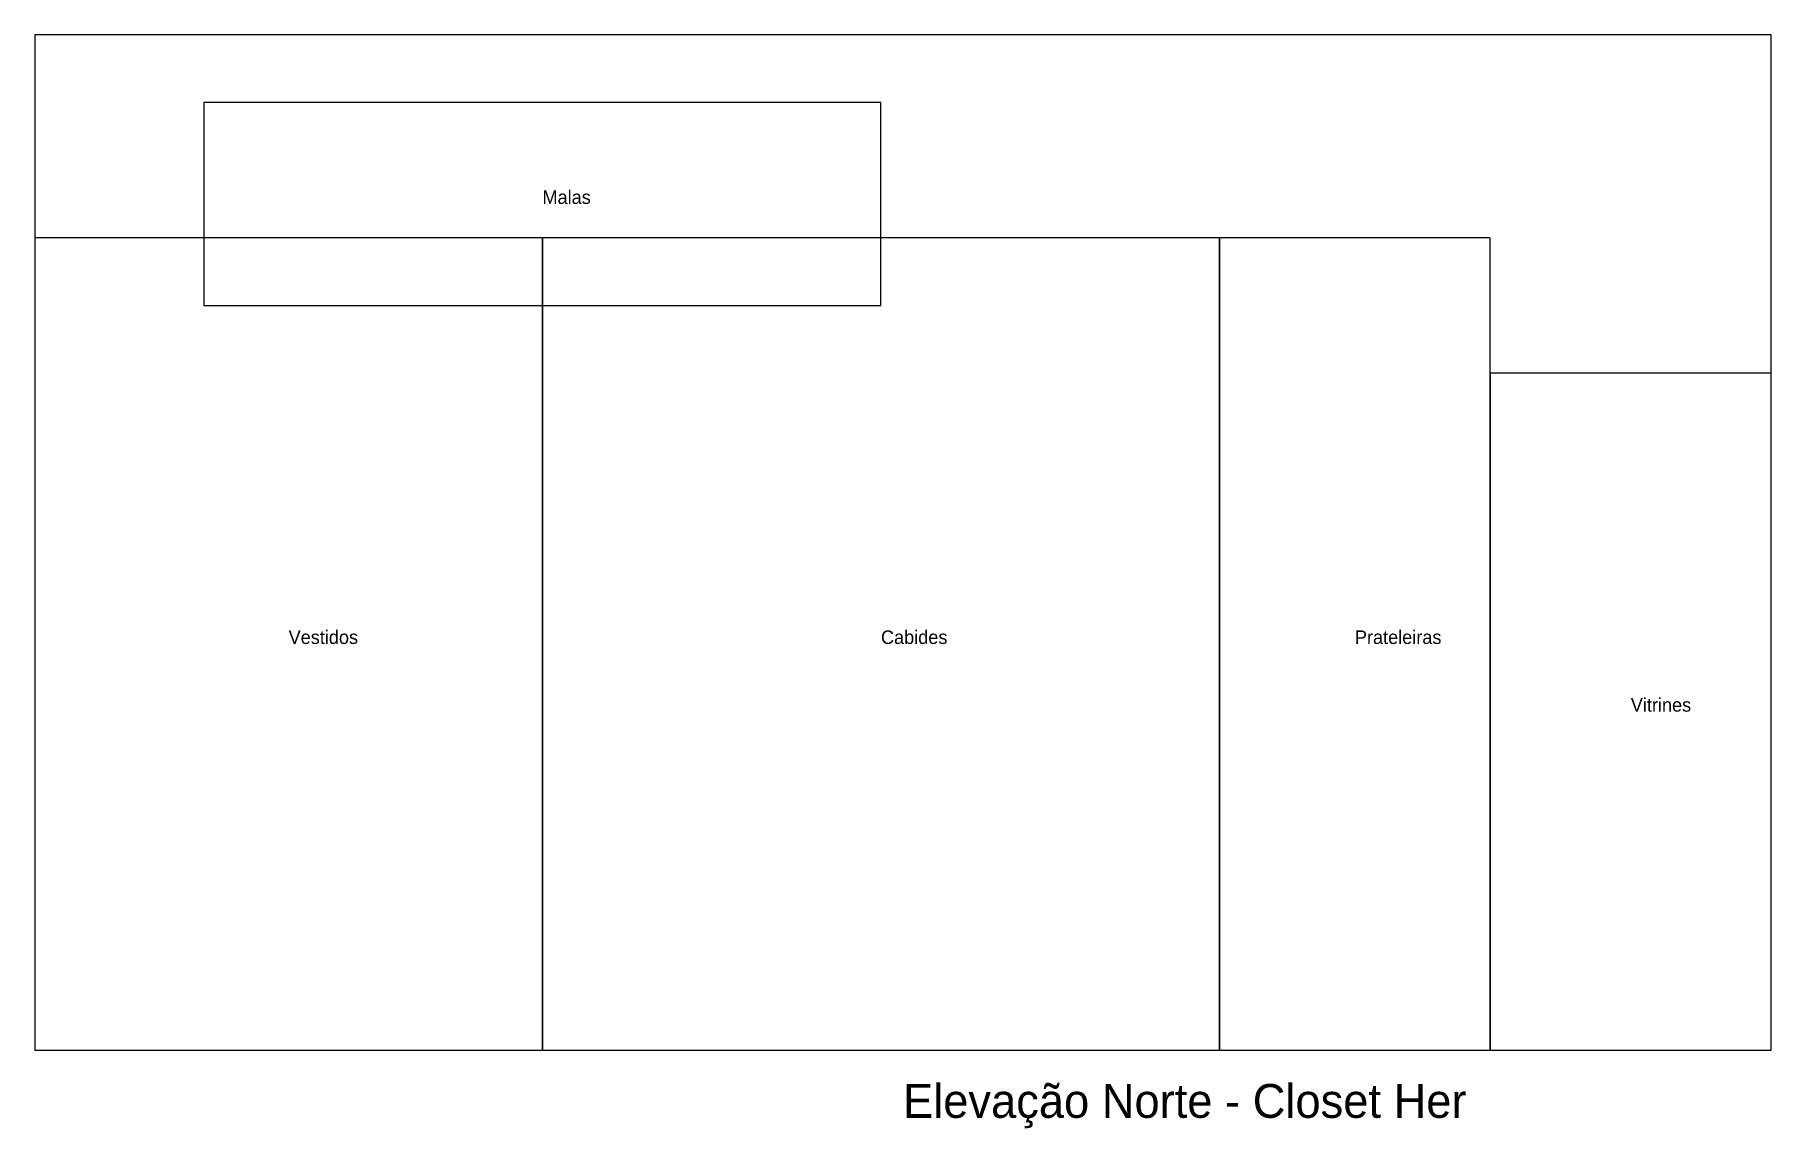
# Model space of a CAD drawing. Header units: metres. Extents: x 0 to 5130, y -231 to 3000.
import ezdxf

# ---------------------------------------------------------------- set-up
doc = ezdxf.new("R2010")
doc.units = ezdxf.units.M
for name, color, linetype in [('MOVEL', 2, 'Continuous'), ('PAREDE', 7, 'Continuous'), ('TEXTO', 7, 'Continuous')]:
    doc.layers.add(name, color=color, linetype=linetype)

msp = doc.modelspace()

# ---------------------------------------------------------------- linework, layer by layer
at = {"layer": 'MOVEL'}
for points in [[(500, 2200), (2500, 2200), (2500, 2800), (500, 2800), (500, 2200)], [(0, 0), (1500, 0), (1500, 2400), (0, 2400), (0, 0)], [(1500, 0), (3500, 0), (3500, 2400), (1500, 2400), (1500, 0)], [(3500, 0), (4300, 0), (4300, 2400), (3500, 2400), (3500, 0)], [(4300, 0), (5130, 0), (5130, 2000), (4300, 2000), (4300, 0)]]:
    msp.add_lwpolyline(points, dxfattribs=at)
at = {"layer": 'PAREDE'}
msp.add_lwpolyline([(0, 0), (5130, 0), (5130, 3000), (0, 3000), (0, 0)], dxfattribs=at)

# ---------------------------------------------------------------- texts
at = {"layer": 'TEXTO'}
for s, height, p in [('Malas', 40, (1500, 2500)), ('Vestidos', 40, (750, 1200)), ('Cabides', 40, (2500, 1200)), ('Prateleiras', 40, (3900, 1200)), ('Vitrines', 40, (4715, 1000)), ('Elevação Norte - Closet Her', 100, (2565, -200))]:
    msp.add_text(s, height=height, dxfattribs=at).set_placement(p)

doc.saveas('drawing.dxf')
